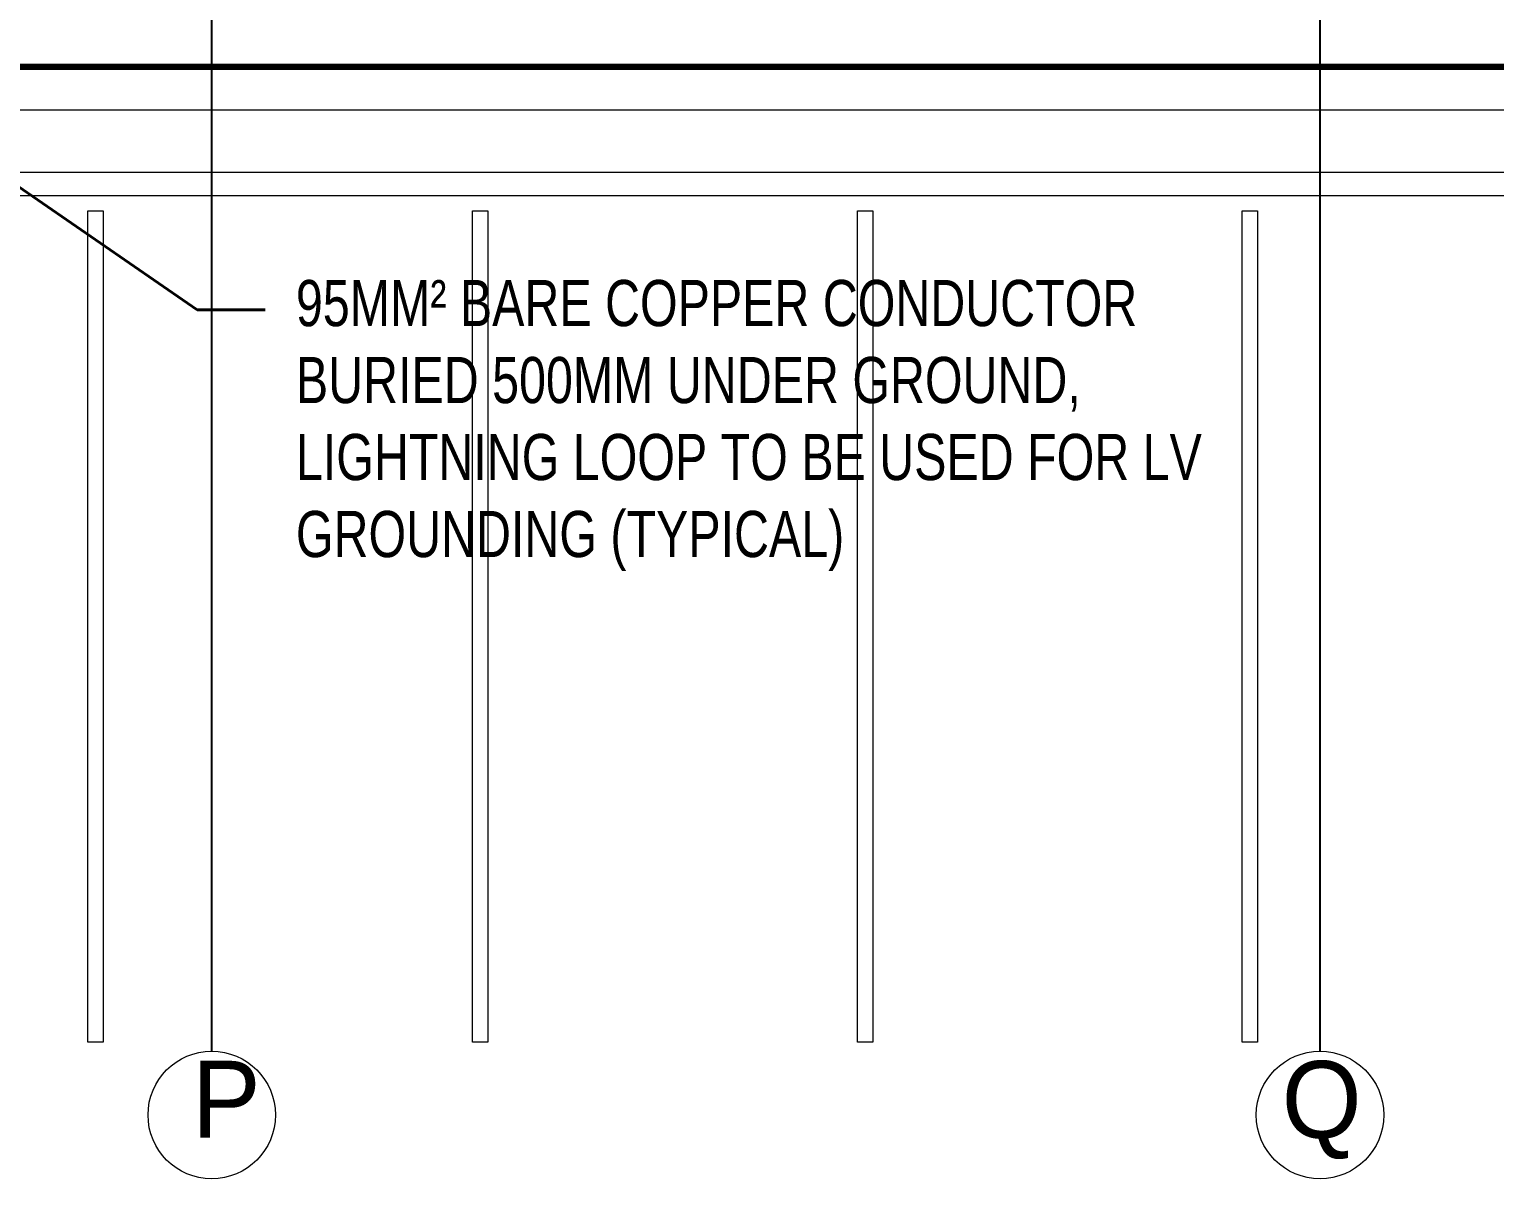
# Model space of a CAD drawing. Header units: metres. Extents: x -18745 to 220762, y -1579758 to -1356048.
# Drawn here: x 194128 to 203648, y -1478125 to -1470659 of the extents above; entities that cross this region are included whole.
import ezdxf
from ezdxf import colors
from ezdxf.entities.mleader import LeaderData, LeaderLine
from ezdxf.math import Vec2, Vec3

# ---------------------------------------------------------------- set-up
doc = ezdxf.new("R2010")
doc.units = ezdxf.units.M
doc.linetypes.add('DASHDOTX2', pattern=[50.8, 25.4, -12.7, 0, -12.7])
doc.linetypes.add('DASHED2', pattern=[0.375, 0.25, -0.125])
doc.layers.get('0').update_dxf_attribs({"lineweight": 0})
for name, color, linetype in [('0E-PW-GRD', 6, 'Continuous'), ('A-100 - Copy$0$axes', 8, 'Continuous'), ('PD-VENT', 70, 'Continuous')]:
    doc.layers.add(name, color=color, linetype=linetype)
for name, color, linetype, lineweight in [('A-100 - Copy$0$AxisBalloons_2', 8, 'Continuous', 0), ('A-100 - Copy$0$Proj', 8, 'Continuous', 0), ('A-100 - Copy$0$TEXT', 8, 'Continuous', 0), ('E-GRND', 94, 'DASHED2', 40), ('Tiles', 252, 'Continuous', 5)]:
    doc.layers.add(name, color=color, linetype=linetype, lineweight=lineweight)
doc.styles.add('A-100 - Copy$0$Standard', font='GOTHIC.TTF')
doc.styles.add('ROMANS', font='romans.shx', dxfattribs={"width": 0.85})

# ---------------------------------------------------------------- blocks, each defined once
blk = doc.blocks.new('A$C22ed9212')
at = {"layer": 'Tiles', "elevation": 0}
for points in [[(-351826.4, -498596.1), (-351826.4, -493781.1), (-310027.4, -493781.1)], [(-351676.4, -498596.1), (-351676.4, -493931.1), (-310027.4, -493931.1)]]:
    blk.add_lwpolyline(points, dxfattribs=at)
for points in [[(-330963.9, -499431.1), (-331063.9, -499431.1), (-331063.9, -494031.1), (-330963.9, -494031.1)], [(-328463.9, -499431.1), (-328563.9, -499431.1), (-328563.9, -494031.1), (-328463.9, -494031.1)], [(-325963.9, -499431.1), (-326063.9, -499431.1), (-326063.9, -494031.1), (-325963.9, -494031.1)], [(-323463.9, -499431.1), (-323563.9, -499431.1), (-323563.9, -494031.1), (-323463.9, -494031.1)]]:
    blk.add_lwpolyline(points, close=True, dxfattribs=at)
blk = doc.blocks.new('_Origin')
at = {"color": 0, "linetype": 'ByBlock', "lineweight": -2}
blk.add_line((0, 0), (-1, 0), dxfattribs=at)
blk.add_circle((0, 0), 0.5, dxfattribs=at)
blk = doc.blocks.new('A-100 - Copy')
at = {"layer": 'A-100 - Copy$0$axes'}
for p, q in [((195313.3, -1477297.4, 0), (195313.3, -1451192.7, 0)), ((195313.3, -1477297.4, 0), (195313.3, -1451192.7, 0)), ((202513.3, -1477297.4, 0), (202513.3, -1451192.7, 0))]:
    blk.add_line(p, q, dxfattribs=at)
at = {"layer": 'A-100 - Copy$0$AxisBalloons_2'}
for centre in [(195313.3, -1477711.3, 0), (202513.3, -1477711.3, 0)]:
    blk.add_circle(centre, 413.9, dxfattribs=at)
at = {"layer": 'A-100 - Copy$0$Proj'}
blk.add_lwpolyline([(188053.3, -1469902.7), (188053.3, -1471182.7), (211678.3, -1471182.7), (211678.3, -1453692.7), (188053.3, -1453692.7), (188053.3, -1454972.7)], dxfattribs=at)
at = {"layer": 'A-100 - Copy$0$TEXT', "char_height": 500, "attachment_point": 1, "style": 'A-100 - Copy$0$Standard'}
for s, insert in [('P', (195185.4, -1477359.2, 0)), ('Q', (202264.2, -1477360.7, 0))]:
    blk.add_mtext_dynamic_manual_height_columns(s, width=500, gutter_width=1, heights=[0], dxfattribs=dict(at, insert=insert))

msp = doc.modelspace()

# ---------------------------------------------------------------- linework, layer by layer
at = {"layer": '0E-PW-GRD', "linetype": 'DASHDOTX2', "ltscale": 10, "const_width": 40, "elevation": 0}
msp.add_lwpolyline([(145625.6, -1394572.7), (167779.4, -1394572.7), (167779.4, -1395822.7), (174978.3, -1395822.7), (174978.3, -1403237.7), (176258.3, -1403237.7), (176258.3, -1434902.7), (174978.3, -1434902.7), (174978.3, -1448023.8), (174978.3, -1453972.7), (210878.3, -1453972.7), (210878.3, -1470902.7), (174978.3, -1470902.7), (174978.3, -1477822.7), (158048.3, -1477822.7)], dxfattribs=at)

# ---------------------------------------------------------------- block references
at = {"layer": 'PD-VENT'}
msp.add_blockref('A$C22ed9212', (525571.7, -977806.6, 2.4), dxfattribs=at)

# ---------------------------------------------------------------- leaders
at = {"layer": 'E-GRND', "linetype": 'ByBlock', "ltscale": 400}
ml = msp.add_multileader_mtext('Standard', dxfattribs=at)
ml.set_content('{\\fArial|b0|i0|c0|p34;\\W0.75;\\C256;95MM² BARE COPPER CONDUCTOR BURIED 500MM UNDER GROUND, LIGHTNING LOOP TO BE USED FOR LV GROUNDING (TYPICAL)}', color=140, style='ROMANS')
ml.set_leader_properties(color=181, lineweight=-1)
ml.set_arrow_properties(name='ORIGIN')
ml.build(insert=Vec2(0, 0))
ml.multileader.update_dxf_attribs({"dogleg_length": 319.7, "arrow_head_size": 200})
ctx = ml.context
ctx.base_point, ctx.char_height, ctx.arrow_head_size, ctx.landing_gap_size, ctx.plane_origin, ctx.plane_x_axis, ctx.plane_y_axis = Vec3(195660.3, -1472481.2), 300, 200, 200, Vec3(193142.8, -1472292.9), Vec3(1, 0.000063), Vec3(-0.000063, 1)
notes = []
notes.append((ctx, [(1, (1, 1, 0), (195218.3, -1472481.2), (1, 0.000063), 442, [(0, [(192928.3, -1470902.7)], 0, [])])]))
ctx.mtext.insert, ctx.mtext.text_direction, ctx.mtext.rotation, ctx.mtext.width, ctx.mtext.defined_height, ctx.mtext.flow_direction = Vec3(195860.3, -1472287.1), Vec3(1, 0.000063), 0.000063, 6652.883, 2113, 5
for ctx, leaders in notes:
    for number, flags, end, landing, length, lines in leaders:
        leader = LeaderData()
        leader.index, (leader.has_last_leader_line, leader.has_dogleg_vector, leader.attachment_direction) = number, flags
        leader.last_leader_point, leader.dogleg_vector, leader.dogleg_length = Vec3(end), Vec3(landing), length
        for number, points, colour, breaks in lines:
            line = LeaderLine()
            line.index, line.vertices, line.color, line.breaks = number, Vec3.list(points), colors.encode_raw_color(colour), breaks
            leader.lines.append(line)
        ctx.leaders.append(leader)

# ---------------------------------------------------------------- next in the draw order: block references
msp.add_blockref('A-100 - Copy', (0, 0))

doc.saveas('drawing.dxf')
